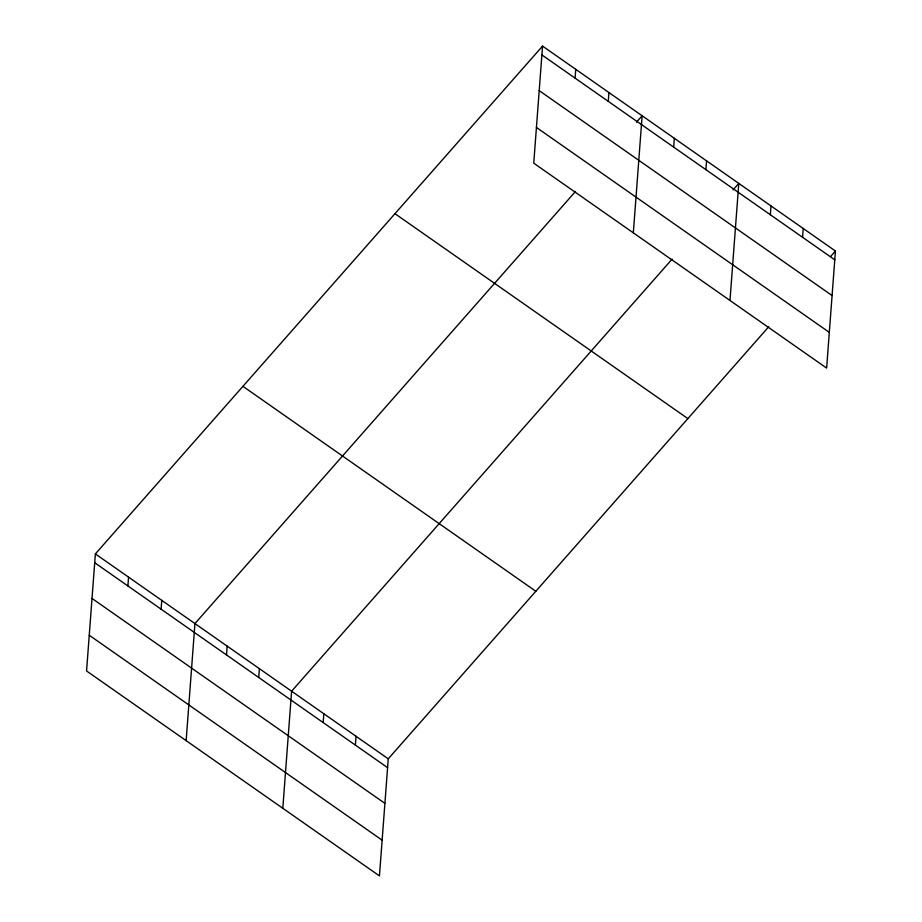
<?xml version="1.0" encoding="UTF-8"?>
<svg xmlns="http://www.w3.org/2000/svg" width="922" height="922" viewBox="0 0 922 922"><rect width="100%" height="100%" fill="white"/><g stroke="black" fill="none" stroke-linecap="round" stroke-linejoin="round"><path stroke-width="1.38" d="M542.551 46.1L533.746 163.171L826.631 368.085L835.436 251.026L542.551 46.1L95.369 553.915L86.564 670.974L379.449 875.9L388.254 758.829L768.787 326.699M127.893 585.943L128.561 577.137M161.096 609.165L161.753 600.36M186.14 740.654L194.945 623.583L575.489 191.453M226.501 654.931L227.169 646.126M258.725 677.474L259.382 668.669M282.8 808.271L291.606 691.212L672.138 259.082M323.161 722.56L323.818 713.755M355.373 745.103L356.042 736.286M575.074 78.139L575.743 69.323M608.278 101.362L608.935 92.546M633.333 232.84L642.127 115.769L636.422 122.257M673.682 147.128L674.351 138.312M705.906 169.671L706.563 160.854M729.982 300.468L738.787 183.397L733.071 189.886M770.343 214.745L770.999 205.94M802.555 237.288L803.223 228.483M830.676 256.431L835.436 251.026M541.882 54.905L834.779 259.831M539.197 90.633L832.093 295.559M536.431 127.443L829.316 332.369M394.973 213.674L687.87 418.6M242.935 386.33L535.82 591.256M95.369 553.915L388.254 758.829M94.701 562.72L387.597 767.646M92.016 598.447L384.9 803.362M89.25 635.246L382.134 840.173"/></g></svg>
